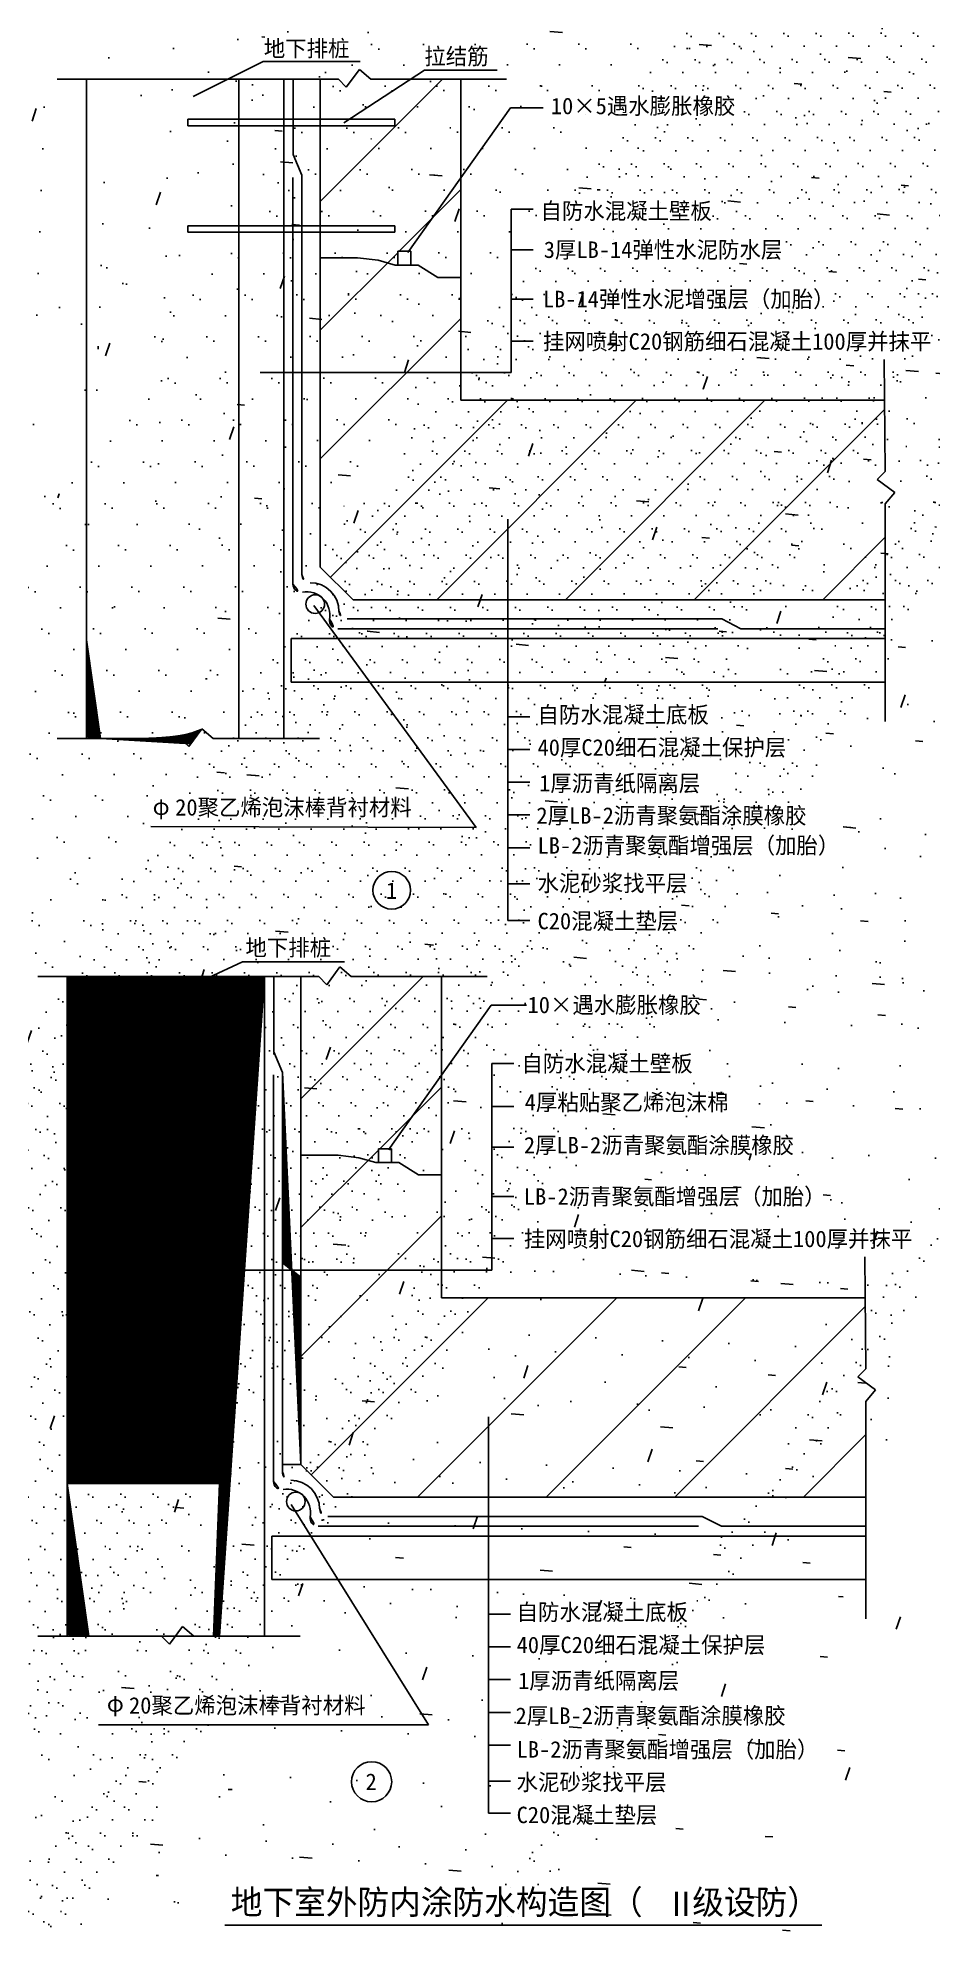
# Model space of a CAD drawing. Header units: metres. Extents: x 474156987935 to 474157006251, y 296831852273 to 296831890985.
import ezdxf

# ---------------------------------------------------------------- set-up
doc = ezdxf.new("R2010")
doc.units = ezdxf.units.M
for name, color, linetype in [('中型', 2, 'Continuous'), ('细', 1, 'Continuous'), ('较粗', 5, 'Continuous')]:
    doc.layers.add(name, color=color, linetype=linetype)

msp = doc.modelspace()

# ---------------------------------------------------------------- hatches: boundary and pattern name
at = {"layer": '细'}
h = msp.add_hatch(dxfattribs=at)
h.set_pattern_fill('AR-CONC', scale=16.8)
h.paths.add_polyline_path([(474156992063.03, 296831890134.59), (474156988936.14, 296831890134.59), (474156988936.14, 296831876611.04), (474156990873.25, 296831876611.04), (474156991034.52, 296831876446.49), (474156991303.31, 296831876809.35), (474156991536.87, 296831876611.04), (474156992063.03, 296831876611.04)])
h.paths.add_polyline_path([(474156996616.49, 296831883549.36), (474156996616.49, 296831883813.23), (474156993733.47, 296831883813.23), (474156993733.47, 296831879878.3), (474156994153.44, 296831879458.32), (474157005328.45, 296831879458.32), (474157005328.45, 296831881424.23), (474157005526.76, 296831881657.79), (474157005163.9, 296831881926.58), (474157005328.45, 296831882087.85), (474157005313.82, 296831883549.36)])
h.paths.add_polyline_path([(474156996616.49, 296831883813.23), (474156996616.49, 296831886069.22), (474156996146.12, 296831886069.22), (474156995742.94, 296831886321.21), (474156995272.57, 296831886321.21), (474156994919.79, 296831886422), (474156994499.81, 296831886472.4), (474156993733.47, 296831886472.4), (474156993733.47, 296831883813.23)])
h.paths.add_polyline_path([(474156993733.47, 296831886472.4), (474156994499.81, 296831886472.4), (474156994919.79, 296831886422), (474156995272.57, 296831886321.21), (474156995322.96, 296831886321.21), (474156995322.96, 296831886606.79), (474156995550.17, 296831886606.79), (474156996616.49, 296831888085.69), (474156996616.49, 296831890134.59), (474156994768.59, 296831890134.59), (474156994535.03, 296831890332.9), (474156994266.25, 296831889970.04), (474156994104.98, 296831890134.59), (474156993733.47, 296831890134.59)])
h = msp.add_hatch(dxfattribs=at)
h.set_pattern_fill('ANSI31', scale=587.97)
h.paths.add_polyline_path([(474156988936.14, 296831876611.04), (474156990873.25, 296831876611.04), (474156991034.52, 296831876446.49), (474156991303.31, 296831876809.35), (474156991536.87, 296831876611.04), (474156992063.03, 296831876611.04), (474156992063.03, 296831890134.59), (474156988936.14, 296831890134.59)])
h = msp.add_hatch(dxfattribs=at)
h.set_pattern_fill('AR-CONC', scale=10.08)
h.paths.add_polyline_path([(474156992063.03, 296831876611.04), (474156992987.9, 296831876611.04), (474156992987.9, 296831890134.59), (474156992063.03, 296831890134.59)])
h = msp.add_hatch(dxfattribs=at)
h.set_pattern_fill('ANSI31', scale=335.98)
h.paths.add_polyline_path([(474156992987.9, 296831890134.59), (474156992063.03, 296831890134.59), (474156992063.03, 296831876611.04), (474156992987.9, 296831876611.04)])
h = msp.add_hatch(dxfattribs=at)
h.set_pattern_fill('AR-SAND', scale=13.44)
h.paths.add_polyline_path([(474157001971.27, 296831879064.02), (474157002362.26, 296831878862.43), (474157005328.45, 296831878862.43), (474157005328.45, 296831879458.32), (474156994153.44, 296831879458.32), (474156993733.47, 296831879878.3), (474156993733.47, 296831890134.59), (474156993176.6, 296831890134.59), (474156993176.6, 296831888589.57), (474156993355.24, 296831888169.1), (474156993355.24, 296831879567.99), (474156993859.21, 296831879064.02)])
h = msp.add_hatch(dxfattribs=at)
h.set_pattern_fill('DOTS', scale=42)
h.paths.add_polyline_path([(474156995591.75, 296831886321.21), (474156995591.75, 296831886606.79), (474156995322.96, 296831886606.79), (474156995322.96, 296831886321.21)])
h = msp.add_hatch(dxfattribs=at)
h.set_pattern_fill('ANSI31', scale=16.8)
h.paths.add_polyline_path([(474156993821.05, 296831879369.23, 0.21), (474156993760.01, 296831879509.37, 0.02), (474156993734.76, 296831879529.18, 0.6), (474156993438.28, 296831879369.23, 1)])
h = msp.add_hatch(dxfattribs=at)
h.set_pattern_fill('ANSI31', scale=16.8)
h.paths.add_polyline_path([(474156993821.05, 296831879369.23, 0.21), (474156993760.01, 296831879509.37, 0.02), (474156993734.76, 296831879529.18, 0.6), (474156993438.28, 296831879369.23, 1)])
h = msp.add_hatch(dxfattribs=at)
h.set_pattern_fill('AR-SAND', scale=8.4)
h.paths.add_polyline_path([(474156992987.9, 296831879148.51), (474156993265.32, 296831879156.67), (474156993559.56, 296831878862.43), (474157001891.39, 296831878862.43), (474157002362.26, 296831878862.43), (474157004478.45, 296831878862.43), (474157004478.45, 296831878660.84), (474156992987.9, 296831878660.84)])
h = msp.add_hatch(dxfattribs=at)
h.set_pattern_fill('AR-CONC', scale=10.08)
h.paths.add_polyline_path([(474156993139.09, 296831878660.84), (474156993139.09, 296831877770.49), (474157005328.45, 296831877770.49), (474157005328.45, 296831878660.84)])
h = msp.add_hatch(dxfattribs=at)
h.set_pattern_fill('AR-CONC', scale=16.8)
h.paths.add_polyline_path([(474156991664.86, 296831871728.25), (474156988537.96, 296831871728.25), (474156988537.96, 296831858204.71), (474156990475.08, 296831858204.71), (474156990636.35, 296831858040.15), (474156990905.13, 296831858403.01), (474156991138.7, 296831858204.71), (474156991664.86, 296831858204.71)])
h.paths.add_polyline_path([(474156996218.32, 296831865143.03), (474156996218.32, 296831865406.9), (474156993335.3, 296831865406.9), (474156993335.3, 296831861471.96), (474156993755.27, 296831861051.98), (474157004930.28, 296831861051.98), (474157004930.28, 296831863017.89), (474157005128.59, 296831863251.45), (474157004765.73, 296831863520.24), (474157004930.28, 296831863681.51), (474157004915.65, 296831865143.03)])
h.paths.add_polyline_path([(474156996218.32, 296831865406.9), (474156996218.32, 296831867662.88), (474156995747.95, 296831867662.88), (474156995344.77, 296831867914.87), (474156994874.39, 296831867914.87), (474156994521.61, 296831868015.66), (474156994101.64, 296831868066.06), (474156993335.3, 296831868066.06), (474156993335.3, 296831865406.9)])
h.paths.add_polyline_path([(474156993335.3, 296831868066.06), (474156994101.64, 296831868066.06), (474156994521.61, 296831868015.66), (474156994874.39, 296831867914.87), (474156994924.79, 296831867914.87), (474156994924.79, 296831868200.45), (474156995152, 296831868200.45), (474156996218.32, 296831869679.35), (474156996218.32, 296831871728.25), (474156994370.42, 296831871728.25), (474156994136.86, 296831871926.56), (474156993868.08, 296831871563.7), (474156993706.81, 296831871728.25), (474156993335.3, 296831871728.25)])
h = msp.add_hatch(dxfattribs=at)
h.set_pattern_fill('ANSI31', scale=587.97)
h.paths.add_polyline_path([(474156988537.96, 296831858204.71), (474156990475.08, 296831858204.71), (474156990636.35, 296831858040.15), (474156990905.13, 296831858403.01), (474156991138.7, 296831858204.71), (474156991664.86, 296831858204.71), (474156991664.86, 296831871728.25), (474156988537.96, 296831871728.25)])
h = msp.add_hatch(dxfattribs=at)
h.set_pattern_fill('AR-CONC', scale=10.08)
h.paths.add_polyline_path([(474156991664.86, 296831858204.71), (474156992589.72, 296831858204.71), (474156992589.72, 296831871728.25), (474156991664.86, 296831871728.25)])
h = msp.add_hatch(dxfattribs=at)
h.set_pattern_fill('ANSI31', scale=335.98)
h.paths.add_polyline_path([(474156992589.72, 296831871728.25), (474156991664.86, 296831871728.25), (474156991664.86, 296831858204.71), (474156992589.72, 296831858204.71)])
h = msp.add_hatch(dxfattribs=at)
h.set_pattern_fill('ANSI31', scale=84)
h.paths.add_polyline_path([(474156992957.07, 296831865710.26), (474156993335.3, 296831865710.26), (474156993335.3, 296831871728.25), (474156992778.43, 296831871728.25), (474156992778.43, 296831870183.24), (474156992957.07, 296831869762.77)])
h.paths.add_polyline_path([(474156993335.3, 296831865710.26), (474156992957.07, 296831865710.26), (474156992957.07, 296831861723.95), (474156993335.3, 296831861723.95)])
h = msp.add_hatch(dxfattribs=at)
h.set_pattern_fill('ANSI31', scale=84)
h.paths.add_polyline_path([(474156992957.07, 296831865710.26), (474156993335.3, 296831865710.26), (474156993335.3, 296831871728.25), (474156992778.43, 296831871728.25), (474156992778.43, 296831870183.24), (474156992957.07, 296831869762.77)])
h.paths.add_polyline_path([(474156992957.07, 296831861723.95), (474156993335.3, 296831861723.95), (474156993335.3, 296831865710.26), (474156992957.07, 296831865710.26)])
h = msp.add_hatch(dxfattribs=at)
h.set_pattern_fill('DOTS', scale=42)
h.paths.add_polyline_path([(474156995193.58, 296831867914.87), (474156995193.58, 296831868200.45), (474156994924.79, 296831868200.45), (474156994924.79, 296831867914.87)])
h = msp.add_hatch(dxfattribs=at)
h.set_pattern_fill('ANSI31', scale=16.8)
h.paths.add_polyline_path([(474156993336.59, 296831861122.84, 60.09), (474156993361.84, 296831861103.03, -23.81)])
h = msp.add_hatch(dxfattribs=at)
h.set_pattern_fill('ANSI31', scale=16.8)
h.paths.add_polyline_path([(474156993422.88, 296831860962.9, 0.21), (474156993361.84, 296831861103.03, 0.02), (474156993336.59, 296831861122.84, 0.6), (474156993040.11, 296831860962.9, 1)])
h = msp.add_hatch(dxfattribs=at)
h.set_pattern_fill('AR-SAND', scale=8.4)
h.paths.add_polyline_path([(474156992589.72, 296831860742.17), (474156992867.15, 296831860750.33), (474156993161.39, 296831860456.09), (474157001493.22, 296831860456.09), (474157001964.09, 296831860456.09), (474157004080.27, 296831860456.09), (474157004080.27, 296831860254.5), (474156992589.72, 296831860254.5)])
h = msp.add_hatch(dxfattribs=at)
h.set_pattern_fill('AR-CONC', scale=10.08)
h.paths.add_polyline_path([(474156992740.92, 296831860254.5), (474156992740.92, 296831859364.15), (474157004930.28, 296831859364.15), (474157004930.28, 296831860254.5)])

# ---------------------------------------------------------------- linework, layer by layer
msp.add_line((474156991776.41, 296831852272.88), (474157004028.23, 296831852272.88))
at = {"layer": '中型'}
for p, q in [((474156992987.9, 296831890134.59), (474156992987.9, 296831876611.04)), ((474156993176.6, 296831890134.59), (474156993176.6, 296831888589.57)), ((474156993176.6, 296831888589.57), (474156993355.24, 296831888169.1)), ((474156993172.2, 296831888118.71), (474156993172.2, 296831879781.01)), ((474156993355.24, 296831888169.1), (474156993355.24, 296831879976.71)), ((474156994499.81, 296831886472.4), (474156993733.47, 296831886472.4)), ((474156993911.84, 296831886472.4), (474156993911.84, 296831886472.4)), ((474156994919.79, 296831886422), (474156994499.81, 296831886472.4)), ((474156995272.57, 296831886321.21), (474156994919.79, 296831886422)), ((474156995742.94, 296831886321.21), (474156995272.57, 296831886321.21)), ((474156996146.12, 296831886069.22), (474156995742.94, 296831886321.21)), ((474156996616.49, 296831886069.22), (474156996146.12, 296831886069.22)), ((474156994285.21, 296831879064.02), (474157001971.27, 296831879064.02)), ((474157002362.26, 296831878862.43), (474157001971.27, 296831879064.02)), ((474156993139.09, 296831878660.84), (474157005328.45, 296831878660.84)), ((474156993139.09, 296831878660.84), (474156993139.09, 296831877770.49)), ((474156994090.79, 296831878862.43), (474157001891.39, 296831878862.43)), ((474157002362.26, 296831878862.43), (474157005328.45, 296831878862.43)), ((474156993139.09, 296831877770.49), (474157005328.45, 296831877770.49)), ((474156992589.72, 296831871728.25), (474156992589.72, 296831858204.71)), ((474156992778.43, 296831871728.25), (474156992778.43, 296831870183.24)), ((474156992778.43, 296831870183.24), (474156992957.07, 296831869762.77)), ((474156992774.03, 296831869712.37), (474156992774.03, 296831861374.67)), ((474156992957.07, 296831869762.77), (474156992957.07, 296831861570.37)), ((474156994101.64, 296831868066.06), (474156993335.3, 296831868066.06)), ((474156993513.67, 296831868066.06), (474156993513.67, 296831868066.06)), ((474156994521.61, 296831868015.66), (474156994101.64, 296831868066.06)), ((474156994874.39, 296831867914.87), (474156994521.61, 296831868015.66)), ((474156995344.77, 296831867914.87), (474156994874.39, 296831867914.87)), ((474156995747.95, 296831867662.88), (474156995344.77, 296831867914.87)), ((474156996218.32, 296831867662.88), (474156995747.95, 296831867662.88)), ((474156993335.3, 296831861723.95), (474156992957.07, 296831861723.95)), ((474156993692.62, 296831860456.09), (474157001493.22, 296831860456.09)), ((474156993887.04, 296831860657.68), (474157001573.1, 296831860657.68)), ((474157001964.09, 296831860456.09), (474157001573.1, 296831860657.68)), ((474157001964.09, 296831860456.09), (474157004930.28, 296831860456.09)), ((474156992740.92, 296831860254.5), (474156992740.92, 296831859364.15)), ((474156992740.92, 296831860254.5), (474157004930.28, 296831860254.5)), ((474156992740.92, 296831859364.15), (474157004930.28, 296831859364.15))]:
    msp.add_line(p, q, dxfattribs=at)
for centre, radius, start, end in [((474156993340.19, 296831879781.01), 167.99, 180, 279.75), ((474156993523.23, 296831879976.71), 167.99, 180, 270), ((474156993526.04, 296831879217.41), 591.32, 0, 90), ((474156993449.85, 296831879140.08), 482.26, 349.22, 99.75), ((474156994090.79, 296831879030.42), 167.99, 169.22, 270), ((474156994285.21, 296831879232.01), 167.99, 180, 270), ((474156993125.06, 296831861570.37), 167.99, 180, 270), ((474156992942.02, 296831861374.67), 167.99, 180, 279.75), ((474156993051.68, 296831860733.74), 482.26, 349.21, 99.75), ((474156993127.87, 296831860811.07), 591.32, 0, 90), ((474156993887.04, 296831860825.67), 167.99, 180, 270), ((474156993692.62, 296831860624.08), 167.99, 169.21, 270)]:
    msp.add_arc(centre, radius, start, end, dxfattribs=at)
at = {"layer": '细'}
for p, q in [((474156991125.01, 296831889781.81), (474156992558.82, 296831890495.85)), ((474156992558.82, 296831890495.85), (474156994552.96, 296831890495.85)), ((474156994214.93, 296831889238.96), (474156995872.98, 296831890318.65)), ((474156994535.03, 296831890332.9), (474156994266.25, 296831889970.04)), ((474156994768.59, 296831890134.59), (474156994535.03, 296831890332.9)), ((474156995872.98, 296831890318.65), (474156997362.67, 296831890318.65)), ((474156994104.98, 296831890134.59), (474156988333.41, 296831890134.59)), ((474156988936.14, 296831890134.59), (474156988936.14, 296831876611.04)), ((474156993733.47, 296831887627.14), (474156996240.92, 296831890134.59)), ((474156994266.25, 296831889970.04), (474156994104.98, 296831890134.59)), ((474156997557.24, 296831890134.59), (474156994768.59, 296831890134.59)), ((474156995530.61, 296831886579.66), (474156997639.65, 296831889550.14)), ((474156997639.65, 296831889550.14), (474156998308.87, 296831889550.75)), ((474156991014.33, 296831889313.29), (474156991014.33, 296831889181.61)), ((474156991014.33, 296831889313.29), (474156995259.92, 296831889313.29)), ((474156991014.33, 296831889181.61), (474156995259.92, 296831889181.61)), ((474156995259.92, 296831889313.29), (474156995259.92, 296831889181.61)), ((474156995353.17, 296831886606.79), (474156996616.49, 296831887870.12)), ((474156997650.32, 296831884116.6), (474156997650.32, 296831887470.5)), ((474156997650.32, 296831887470.5), (474156998104.87, 296831887470.5)), ((474156991014.33, 296831887127.31), (474156991014.33, 296831886995.63)), ((474156991014.33, 296831887127.31), (474156995259.92, 296831887127.31)), ((474156995259.92, 296831887127.31), (474156995259.92, 296831886995.63)), ((474156991014.33, 296831886995.63), (474156995259.92, 296831886995.63)), ((474156993733.47, 296831884987.09), (474156995322.96, 296831886576.59)), ((474156995322.96, 296831886606.79), (474156995322.96, 296831886321.21)), ((474156995591.75, 296831886606.79), (474156995322.96, 296831886606.79)), ((474156995591.75, 296831886321.21), (474156995591.75, 296831886606.79)), ((474156997650.32, 296831886636.14), (474156998104.87, 296831886636.14)), ((474156997650.32, 296831885624.92), (474156998104.87, 296831885624.92)), ((474156993733.47, 296831882347.05), (474156996616.49, 296831885230.07)), ((474156997650.32, 296831884765.39), (474156998104.87, 296831884765.39)), ((474157005305.41, 296831884389.32), (474157005328.45, 296831882087.85)), ((474156997650.32, 296831884116.6), (474156992501.7, 296831884116.6)), ((474156993945.11, 296831879918.64), (474156997575.83, 296831883549.36)), ((474156996124.83, 296831879458.32), (474157000215.88, 296831883549.36)), ((474156998764.88, 296831879458.32), (474157002855.92, 296831883549.36)), ((474157001404.93, 296831879458.32), (474157005315.63, 296831883369.02)), ((474157005163.9, 296831881926.58), (474157005328.45, 296831882087.85)), ((474157005526.76, 296831881657.79), (474157005163.9, 296831881926.58)), ((474157005328.45, 296831881424.23), (474157005526.76, 296831881657.79)), ((474157005328.45, 296831881424.23), (474157005328.45, 296831876964.14)), ((474156997580.66, 296831881108.96), (474156997580.66, 296831872883.41)), ((474157004044.97, 296831879458.32), (474157005328.45, 296831880741.8)), ((474156996932.22, 296831874790.39), (474156993601.31, 296831879343.81)), ((474156997580.66, 296831877060.39), (474156998035.22, 296831877060.39)), ((474156991303.31, 296831876809.35), (474156991034.52, 296831876446.49)), ((474156991536.87, 296831876611.04), (474156991303.31, 296831876809.35)), ((474156990873.25, 296831876611.04), (474156988333.41, 296831876611.04)), ((474156991034.52, 296831876446.49), (474156990873.25, 296831876611.04)), ((474156993717.91, 296831876611.04), (474156991536.87, 296831876611.04)), ((474156997580.66, 296831876388.42), (474156998035.22, 296831876388.42)), ((474156997580.66, 296831875716.46), (474156998035.22, 296831875716.46)), ((474156996932.22, 296831874790.39), (474156990259.47, 296831874805.16)), ((474156997580.66, 296831875044.5), (474156998035.22, 296831875044.5)), ((474156997580.66, 296831874372.54), (474156998035.22, 296831874372.54)), ((474156997580.66, 296831873633.21), (474156998035.22, 296831873633.21)), ((474156997580.66, 296831872883.41), (474156998035.22, 296831872883.41)), ((474156990726.84, 296831871375.47), (474156992138.44, 296831872034.06)), ((474156992138.44, 296831872034.06), (474156994232.19, 296831872034.06)), ((474156993706.81, 296831871728.25), (474156987935.23, 296831871728.25)), ((474156988537.96, 296831871728.25), (474156988537.96, 296831858204.71)), ((474156993335.3, 296831869220.8), (474156995842.75, 296831871728.25)), ((474156993868.08, 296831871563.7), (474156993706.81, 296831871728.25)), ((474156994136.86, 296831871926.56), (474156993868.08, 296831871563.7)), ((474156994370.42, 296831871728.25), (474156994136.86, 296831871926.56)), ((474156997159.07, 296831871728.25), (474156994370.42, 296831871728.25)), ((474156995132.44, 296831868173.33), (474156997239.35, 296831871144.03)), ((474156997239.35, 296831871144.03), (474156997967.7, 296831871144.41)), ((474156997252.14, 296831865710.26), (474156997252.14, 296831869950.35)), ((474156997252.15, 296831869950.35), (474156997706.7, 296831869950.35)), ((474156994954.99, 296831868200.45), (474156996218.32, 296831869463.78)), ((474156997252.14, 296831869064.16), (474156997706.7, 296831869064.16)), ((474156993335.3, 296831866580.76), (474156994924.79, 296831868170.25)), ((474156995193.58, 296831868200.45), (474156994924.79, 296831868200.45)), ((474156994924.79, 296831868200.45), (474156994924.79, 296831867914.87)), ((474156995193.58, 296831867914.87), (474156995193.58, 296831868200.45)), ((474156997252.14, 296831868229.81), (474156997706.7, 296831868229.81)), ((474156997252.14, 296831867218.59), (474156997706.7, 296831867218.59)), ((474156993335.3, 296831863940.71), (474156996218.32, 296831866823.73)), ((474156997252.14, 296831866359.05), (474156997706.7, 296831866359.05)), ((474157004907.24, 296831865982.98), (474157004930.28, 296831863681.51)), ((474156997252.14, 296831865710.26), (474156992103.53, 296831865710.26)), ((474156993546.94, 296831861512.3), (474156997177.66, 296831865143.03)), ((474156995726.66, 296831861051.98), (474156999817.7, 296831865143.03)), ((474156998366.71, 296831861051.98), (474157002457.75, 296831865143.03)), ((474157001006.75, 296831861051.98), (474157004917.45, 296831864962.68)), ((474157004765.73, 296831863520.24), (474157004930.28, 296831863681.51)), ((474157005128.59, 296831863251.45), (474157004765.73, 296831863520.24)), ((474157004930.28, 296831863017.89), (474157005128.59, 296831863251.45)), ((474156997182.49, 296831862702.62), (474156997182.49, 296831854572.99)), ((474157004930.28, 296831863017.89), (474157004930.28, 296831858557.8)), ((474157003646.8, 296831861051.98), (474157004930.28, 296831862335.46)), ((474156993137.3, 296831860900.44), (474156995952.58, 296831856384.05)), ((474156997182.49, 296831858654.05), (474156997637.05, 296831858654.05)), ((474156990475.08, 296831858204.71), (474156987935.23, 296831858204.71)), ((474156990636.35, 296831858040.15), (474156990475.08, 296831858204.71)), ((474156990905.13, 296831858403.01), (474156990636.35, 296831858040.15)), ((474156991138.7, 296831858204.71), (474156990905.13, 296831858403.01)), ((474156993319.74, 296831858204.71), (474156991138.7, 296831858204.71)), ((474156997182.49, 296831857982.09), (474156997637.05, 296831857982.09)), ((474156997182.49, 296831857310.13), (474156997637.05, 296831857310.13)), ((474156997182.49, 296831856638.16), (474156997637.05, 296831856638.16)), ((474156995952.58, 296831856384.05), (474156989182, 296831856381.76)), ((474156997182.49, 296831855966.2), (474156997637.05, 296831855966.2)), ((474156997182.49, 296831855226.87), (474156997637.05, 296831855226.87)), ((474156997182.49, 296831854572.99), (474156997637.05, 296831854572.99))]:
    msp.add_line(p, q, dxfattribs=at)
for centre, radius in [((474156993629.66, 296831879369.23), 191.39), ((474156995199.57, 296831873499.93), 385.55), ((474156993231.49, 296831860962.9), 191.39), ((474156994787.05, 296831855215.86), 411.74)]:
    msp.add_circle(centre, radius, dxfattribs=at)
at = {"layer": '较粗'}
for p, q in [((474156992063.03, 296831890134.59), (474156992063.03, 296831876611.04)), ((474156993733.47, 296831890134.59), (474156993733.47, 296831880130.28)), ((474156996616.49, 296831890134.59), (474156996616.49, 296831883549.36)), ((474156996616.49, 296831883549.36), (474157005313.82, 296831883549.36)), ((474156993733.47, 296831880130.28), (474156994405.43, 296831879458.32)), ((474156994405.43, 296831879458.32), (474157005328.45, 296831879458.32)), ((474156991664.86, 296831871728.25), (474156991664.86, 296831858204.71)), ((474156993335.3, 296831871728.25), (474156993335.3, 296831861723.95)), ((474156996218.32, 296831871728.25), (474156996218.32, 296831865143.03)), ((474156996218.32, 296831865143.03), (474157004915.65, 296831865143.03)), ((474156993335.3, 296831861723.95), (474156994007.26, 296831861051.98)), ((474156994007.26, 296831861051.98), (474157004930.28, 296831861051.98))]:
    msp.add_line(p, q, dxfattribs=at)

# ---------------------------------------------------------------- texts
for s, height, p in [('拉结筋', 338, (474156995869.3, 296831890435.8)), ('1厚沥青纸隔离层', 338, (474156998223.84, 296831875526.5)), ('φ', 338, (474156990293.04, 296831875047.13)), ('20聚乙烯泡沫棒背衬材料', 338, (474156990755.86, 296831875032.76)), ('2厚LB-2沥青聚氨酯涂膜橡胶', 338, (474156998168.49, 296831874863.83)), ('1厚沥青纸隔离层', 338, (474156997792.74, 296831857120.46)), ('φ', 338, (474156989353.44, 296831856652.85)), ('20聚乙烯泡沫棒背衬材料', 338, (474156989808.42, 296831856613.12)), ('2厚LB-2沥青聚氨酯涂膜橡胶', 338, (474156997739.54, 296831856401.15)), ('地下室外防内涂防水构造图（   级设防）', 500, (474156991897.37, 296831852497.97)), ('Ⅱ', 500, (474157000811.56, 296831852463.12))]:
    msp.add_text(s, height=height).set_placement(p)
at = {"layer": '细'}
for s, p in [('地下排桩', (474156992574.89, 296831890596.06)), ('10×5遇水膨胀橡胶', (474156998464.9, 296831889417.19)), ('自防水混凝土壁板', (474156998252.42, 296831887264.35)), ('3厚LB-14弹性水泥防水层', (474156998319.61, 296831886468.81)), ('LB-14弹性水泥增强层（加胎）', (474156998302.82, 296831885457.25)), ('挂网喷射C20钢筋细石混凝土100厚并抹平', (474156998302.82, 296831884587.82)), ('自防水混凝土底板', (474156998191.79, 296831876932.84)), ('40厚C20细石混凝土保护层', (474156998191.79, 296831876260.88)), ('LB-2沥青聚氨酯增强层（加胎）', (474156998191.79, 296831874250.95)), ('1', (474156995080.82, 296831873323.94)), ('水泥砂浆找平层', (474156998191.79, 296831873475.34)), ('C20混凝土垫层', (474156998191.79, 296831872699.74)), ('地下排桩', (474156992198.63, 296831872154.65)), ('10×遇水膨胀橡胶', (474156997986.58, 296831870979.59)), ('自防水混凝土壁板', (474156997860.71, 296831869778.87)), ('4厚粘贴聚乙烯泡沫棉', (474156997927.91, 296831868983.32)), ('2厚LB-2沥青聚氨酯涂膜橡胶', (474156997911.11, 296831868103.31)), ('LB-2沥青聚氨酯增强层（加胎）', (474156997911.11, 296831867050.91)), ('挂网喷射C20钢筋细石混凝土100厚并抹平', (474156997911.11, 296831866181.48)), ('自防水混凝土底板', (474156997762.84, 296831858526.5)), ('40厚C20细石混凝土保护层', (474156997762.84, 296831857854.54)), ('LB-2沥青聚氨酯增强层（加胎）', (474156997762.84, 296831855710.55)), ('2', (474156994662.28, 296831855047.23)), ('水泥砂浆找平层', (474156997762.84, 296831855038.59)), ('C20混凝土垫层', (474156997762.84, 296831854366.63))]:
    msp.add_text(s, height=338, dxfattribs=at).set_placement(p)

doc.saveas('drawing.dxf')
